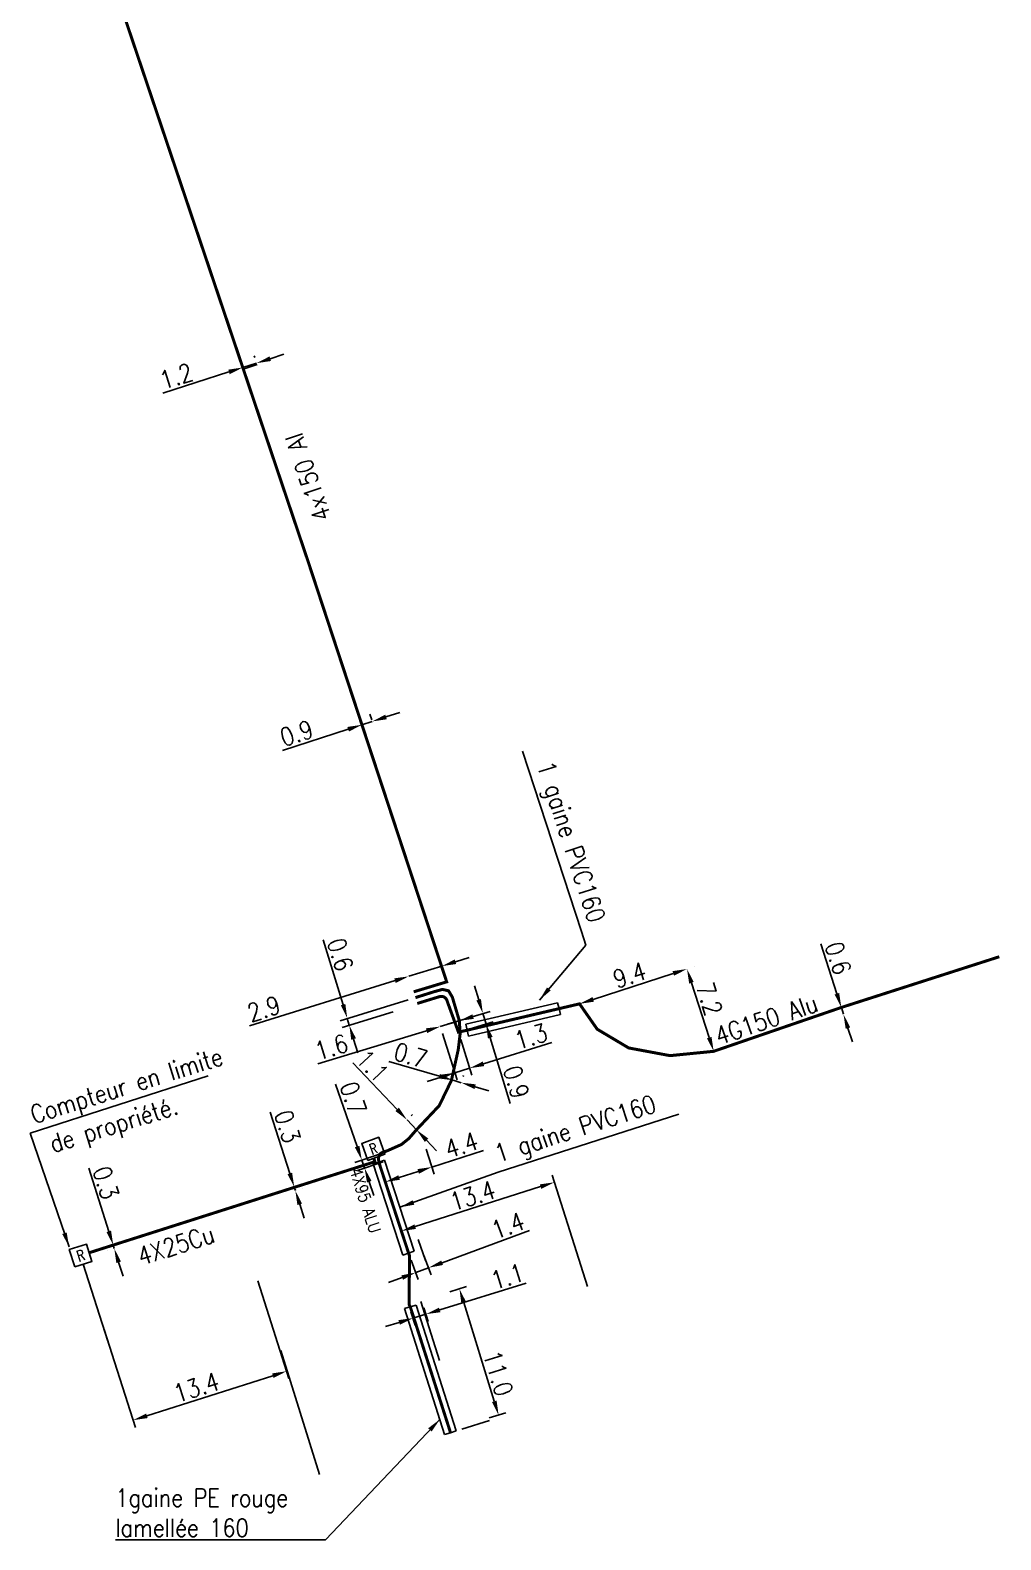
# Model space of a CAD drawing. Header units: millimetres. Extents: x 132000 to 133001, y 131224 to 132001.
# Drawn here: x 132919.4 to 133000.1, y 131329.2 to 131454.8 of the extents above; entities that cross this region are included whole.
import ezdxf
from ezdxf.enums import TextEntityAlignment as Align

# ---------------------------------------------------------------- set-up
doc = ezdxf.new("R2010")
doc.units = ezdxf.units.MM
doc.header["$PDMODE"] = 34
doc.linetypes.add('B_ST_AL', pattern=[2000, 1000, 1000])
doc.linetypes.add('B_ST_CU', pattern=[2000, 1000, 1000])
doc.layers.get('0').update_dxf_attribs({"linetype": 'CONTINUOUS'})
doc.layers.get('DEFPOINTS').update_dxf_attribs({"linetype": 'CONTINUOUS'})
for name, color, linetype in [('B_110', 1, 'CONTINUOUS'), ('B_200', 7, 'CONTINUOUS'), ('B_400', 7, 'CONTINUOUS')]:
    doc.layers.add(name, color=color, linetype=linetype)
doc.styles.add('M_ROMANS', font='ROMANS.shx', dxfattribs={"width": 0.75})
doc.styles.get("Standard").update_dxf_attribs({"font": 'romans.shx', "width": 0.85})
doc.dimstyles.get("Standard").update_dxf_attribs({"dimtxt": 1.5, "dimasz": 1.2, "dimexe": 0.625, "dimexo": 0.625, "dimgap": 0.25, "dimtad": 1, "dimdec": 1, "dimzin": 0, "dimdsep": 46, "dimtxsty": 'Standard', "dimcen": -0.5, "dimadec": 0, "dimazin": 0, "dimtfac": 1, "dimtdec": 1, "dimtmove": 0, "dimatfit": 3, "dimfxl": 1, "dimtolj": 1, "dimtzin": 0, "dimarcsym": 0})

# ---------------------------------------------------------------- blocks, each defined once
blk = doc.blocks.new('*D2')
at = {"layer": 'B_110', "color": 0, "linetype": 'Continuous', "lineweight": -2}
for p, q in [((132955.08, 131372.37), (132953.5, 131371.89)), ((132956.23, 131372.72), (132957.37, 131373.07)), ((132952.35, 131371.54), (132943.3, 131368.79))]:
    blk.add_line(p, q, dxfattribs=at)
at = {"layer": 'B_110', "color": 0, "linetype": 'Continuous'}
for points in [[(132956.17, 131372.91), (132956.28, 131372.53), (132955.08, 131372.37)], [(132952.3, 131371.74), (132952.41, 131371.35), (132953.5, 131371.89)]]:
    blk.add_solid(points, dxfattribs=at)
at = {"layer": 'DEFPOINTS', "color": 0, "linetype": 'Continuous'}
for p in [(132955.08, 131372.37), (132955.08, 131372.37), (132953.5, 131371.89)]:
    blk.add_point(p, dxfattribs=at)
at = {"layer": 'B_110', "color": 0, "linetype": 'Continuous', "insert": (132944.44, 131370.18), "char_height": 1.5, "attachment_point": 5, "rotation": 16.9257}
blk.add_mtext('\\A1;1.6', dxfattribs=at)
blk = doc.blocks.new('*D3')
at = {"layer": 'B_110', "color": 0, "linetype": 'Continuous', "lineweight": -2}
for p, q in [((132949.9, 131365), (132946.23, 131368.86)), ((132951.07, 131364.46), (132951.18, 131364.56)), ((132951.52, 131363.3), (132950.73, 131364.13)), ((132951.86, 131363.62), (132951.98, 131363.73)), ((132952.35, 131362.43), (132953.18, 131361.56))]:
    blk.add_line(p, q, dxfattribs=at)
at = {"layer": 'B_110', "color": 0, "linetype": 'Continuous'}
for points in [[(132950.05, 131365.14), (132949.76, 131364.86), (132950.73, 131364.13)], [(132952.5, 131362.57), (132952.21, 131362.29), (132951.52, 131363.3)]]:
    blk.add_solid(points, dxfattribs=at)
at = {"layer": 'DEFPOINTS', "color": 0, "linetype": 'Continuous'}
for p in [(132950.62, 131364.03), (132951.41, 131363.19), (132951.52, 131363.3)]:
    blk.add_point(p, dxfattribs=at)
at = {"layer": 'B_110', "color": 0, "linetype": 'Continuous', "insert": (132947.86, 131368.6), "char_height": 1.5, "attachment_point": 5, "rotation": 313.5992}
blk.add_mtext('\\A1;1.1', dxfattribs=at)
blk = doc.blocks.new('*D4')
at = {"layer": 'B_110', "color": 0, "linetype": 'Continuous', "lineweight": -2}
for p, q in [((132953.42, 131367.76), (132949.22, 131368.99)), ((132955.24, 131367.22), (132954.57, 131367.42)), ((132954.72, 131367.93), (132954.75, 131368.02)), ((132955.39, 131367.74), (132955.42, 131367.82)), ((132956.39, 131366.88), (132957.54, 131366.55))]:
    blk.add_line(p, q, dxfattribs=at)
at = {"layer": 'B_110', "color": 0, "linetype": 'Continuous'}
for points in [[(132953.47, 131367.95), (132953.36, 131367.57), (132954.57, 131367.42)], [(132956.45, 131367.08), (132956.34, 131366.69), (132955.24, 131367.22)]]:
    blk.add_solid(points, dxfattribs=at)
at = {"layer": 'DEFPOINTS', "color": 0, "linetype": 'Continuous'}
for p in [(132954.54, 131367.33), (132954.57, 131367.42), (132955.22, 131367.14)]:
    blk.add_point(p, dxfattribs=at)
at = {"layer": 'B_110', "color": 0, "linetype": 'Continuous', "insert": (132951.03, 131369.5), "char_height": 1.5, "attachment_point": 5, "rotation": 343.6235}
blk.add_mtext('\\A1;0.7', dxfattribs=at)
blk = doc.blocks.new('*D5')
at = {"layer": 'B_110', "color": 0, "linetype": 'Continuous', "lineweight": -2}
for p, q in [((132946.58, 131361.91), (132944.79, 131367.11)), ((132948.53, 131361.31), (132946.38, 131360.57)), ((132948.75, 131360.64), (132946.61, 131359.91)), ((132947.2, 131360.11), (132946.97, 131360.77)), ((132947.59, 131358.98), (132947.98, 131357.84))]:
    blk.add_line(p, q, dxfattribs=at)
at = {"layer": 'B_110', "color": 0, "linetype": 'Continuous'}
for points in [[(132946.77, 131361.97), (132946.39, 131361.84), (132946.97, 131360.77)], [(132947.78, 131359.04), (132947.4, 131358.91), (132947.2, 131360.11)]]:
    blk.add_solid(points, dxfattribs=at)
at = {"layer": 'DEFPOINTS', "color": 0, "linetype": 'Continuous'}
for p in [(132946.97, 131360.77), (132949.12, 131361.51), (132949.35, 131360.85)]:
    blk.add_point(p, dxfattribs=at)
at = {"layer": 'B_110', "color": 0, "linetype": 'Continuous', "insert": (132946.26, 131365.93), "char_height": 1.5, "attachment_point": 5, "rotation": 288.9821}
blk.add_mtext('\\A1;0.7', dxfattribs=at)
blk = doc.blocks.new('*D6')
at = {"layer": 'B_110', "color": 0, "linetype": 'Continuous', "lineweight": -2}
for p, q in [((132953.65, 131352.24), (132960.91, 131354.93)), ((132951.07, 131352.45), (132951.67, 131350.84)), ((132952.14, 131352.85), (132952.74, 131351.23)), ((132950.33, 131351.01), (132949.2, 131350.59)), ((132951.45, 131351.42), (132952.52, 131351.82))]:
    blk.add_line(p, q, dxfattribs=at)
at = {"layer": 'B_110', "color": 0, "linetype": 'Continuous'}
for points in [[(132953.58, 131352.42), (132953.72, 131352.05), (132952.52, 131351.82)], [(132950.26, 131351.19), (132950.4, 131350.82), (132951.45, 131351.42)]]:
    blk.add_solid(points, dxfattribs=at)
at = {"layer": 'DEFPOINTS', "color": 0, "linetype": 'Continuous'}
for p in [(132951.93, 131353.43), (132950.86, 131353.03), (132951.45, 131351.42)]:
    blk.add_point(p, dxfattribs=at)
at = {"layer": 'B_110', "color": 0, "linetype": 'Continuous', "insert": (132959.13, 131355.33), "char_height": 1.5, "attachment_point": 5, "rotation": 20.3384}
blk.add_mtext('\\A1;1.4', dxfattribs=at)
blk = doc.blocks.new('*D7')
at = {"layer": 'B_110', "color": 0, "linetype": 'Continuous', "lineweight": -2}
for p, q in [((132953.45, 131348.31), (132960.64, 131350.54)), ((132951.06, 131348.16), (132951.41, 131347.03)), ((132952.14, 131348.49), (132952.49, 131347.36)), ((132950.08, 131347.27), (132948.93, 131346.92)), ((132951.22, 131347.63), (132952.3, 131347.96))]:
    blk.add_line(p, q, dxfattribs=at)
at = {"layer": 'B_110', "color": 0, "linetype": 'Continuous'}
for points in [[(132953.39, 131348.5), (132953.51, 131348.12), (132952.3, 131347.96)], [(132950.02, 131347.46), (132950.14, 131347.08), (132951.22, 131347.63)]]:
    blk.add_solid(points, dxfattribs=at)
at = {"layer": 'DEFPOINTS', "color": 0, "linetype": 'Continuous'}
for p in [(132950.87, 131348.75), (132951.96, 131349.09), (132951.22, 131347.63)]:
    blk.add_point(p, dxfattribs=at)
at = {"layer": 'B_110', "color": 0, "linetype": 'Continuous', "insert": (132959.09, 131351.1), "char_height": 1.5, "attachment_point": 5, "rotation": 17.1674}
blk.add_mtext('\\A1;1.1 ', dxfattribs=at)
blk = doc.blocks.new('*D8')
at = {"layer": 'B_110', "color": 0, "linetype": 'Continuous', "lineweight": -2}
for p, q in [((132954.3, 131349.82), (132955.69, 131350.25)), ((132955.45, 131348.92), (132957.99, 131340.71)), ((132957.56, 131339.32), (132958.94, 131339.75))]:
    blk.add_line(p, q, dxfattribs=at)
at = {"layer": 'B_110', "color": 0, "linetype": 'Continuous'}
for points in [[(132955.64, 131348.98), (132955.25, 131348.86), (132955.09, 131350.07)], [(132958.18, 131340.77), (132957.8, 131340.65), (132958.35, 131339.56)]]:
    blk.add_solid(points, dxfattribs=at)
at = {"layer": 'DEFPOINTS', "color": 0, "linetype": 'Continuous'}
for p in [(132953.71, 131349.64), (132958.35, 131339.56), (132956.96, 131339.13)]:
    blk.add_point(p, dxfattribs=at)
at = {"layer": 'B_110', "color": 0, "linetype": 'Continuous', "insert": (132958.31, 131343.04), "char_height": 1.5, "attachment_point": 5, "rotation": 287.2133}
blk.add_mtext('\\A1;11.0', dxfattribs=at)
blk = doc.blocks.new('*D9')
at = {"layer": 'B_110', "color": 0, "linetype": 'Continuous', "lineweight": -2}
for p, q in [((132936.91, 131427.19), (132936.87, 131427.32)), ((132938.06, 131427.56), (132938.02, 131427.69)), ((132939.35, 131427.46), (132940.49, 131427.83)), ((132935.92, 131426.36), (132930.42, 131424.59)), ((132938.21, 131427.09), (132937.06, 131426.73))]:
    blk.add_line(p, q, dxfattribs=at)
at = {"layer": 'B_110', "color": 0, "linetype": 'Continuous'}
for points in [[(132939.29, 131427.65), (132939.41, 131427.27), (132938.21, 131427.09)], [(132935.86, 131426.55), (132935.98, 131426.17), (132937.06, 131426.73)]]:
    blk.add_solid(points, dxfattribs=at)
at = {"layer": 'DEFPOINTS', "color": 0, "linetype": 'Continuous'}
for p in [(132937.11, 131426.6), (132938.21, 131427.09), (132938.25, 131426.97)]:
    blk.add_point(p, dxfattribs=at)
at = {"layer": 'B_110', "color": 0, "linetype": 'Continuous', "insert": (132931.53, 131426), "char_height": 1.5, "attachment_point": 5, "rotation": 17.7835}
blk.add_mtext('\\A1;1.2', dxfattribs=at)
blk = doc.blocks.new('*D23')
at = {"layer": 'B_110', "color": 0, "linetype": 'Continuous', "lineweight": -2}
for p, q in [((132946.93, 131397.13), (132946.78, 131397.6)), ((132947.84, 131397.28), (132946.98, 131397)), ((132947.8, 131397.41), (132947.65, 131397.88)), ((132948.98, 131397.65), (132950.13, 131398.02)), ((132945.83, 131396.63), (132940.38, 131394.87))]:
    blk.add_line(p, q, dxfattribs=at)
at = {"layer": 'B_110', "color": 0, "linetype": 'Continuous'}
for points in [[(132948.92, 131397.84), (132949.05, 131397.46), (132947.84, 131397.28)], [(132945.77, 131396.82), (132945.9, 131396.44), (132946.98, 131397)]]:
    blk.add_solid(points, dxfattribs=at)
at = {"layer": 'DEFPOINTS', "color": 0, "linetype": 'Continuous'}
for p in [(132947.84, 131397.28), (132947.13, 131396.54), (132947.99, 131396.82)]:
    blk.add_point(p, dxfattribs=at)
at = {"layer": 'B_110', "color": 0, "linetype": 'Continuous', "insert": (132941.55, 131396.3), "char_height": 1.5, "attachment_point": 5, "rotation": 17.9136}
blk.add_mtext('\\A1;0.9', dxfattribs=at)
blk = doc.blocks.new('*D28')
at = {"layer": 'B_110', "color": 0, "lineweight": -2}
for p, q in [((132938.31, 131350.74), (132940.9, 131342.61)), ((132925.54, 131346.67), (132928.13, 131338.54)), ((132939.57, 131342.84), (132929.09, 131339.5))]:
    blk.add_line(p, q, dxfattribs=at)
at = {"layer": 'B_110', "color": 0}
for points in [[(132939.51, 131343.03), (132939.63, 131342.65), (132940.71, 131343.21)], [(132929.03, 131339.69), (132929.15, 131339.31), (132927.94, 131339.14)]]:
    blk.add_solid(points, dxfattribs=at)
at = {"layer": 'DEFPOINTS', "color": 0}
for p in [(132938.12, 131351.33), (132925.35, 131347.26), (132927.94, 131339.14)]:
    blk.add_point(p, dxfattribs=at)
at = {"layer": 'B_110', "color": 0, "insert": (132933.21, 131341.87), "char_height": 1.5, "attachment_point": 5, "rotation": 17.6817}
blk.add_mtext('\\A1;13.4', dxfattribs=at)
blk = doc.blocks.new('*D29')
at = {"layer": 'B_110', "color": 0, "lineweight": -2}
for p, q in [((132925.92, 131354.85), (132924.25, 131360.1)), ((132925.69, 131353.52), (132925.69, 131353.51)), ((132925.78, 131353.23), (132925.78, 131353.23)), ((132926.38, 131353.42), (132926.29, 131353.7)), ((132926.74, 131352.28), (132927.11, 131351.13))]:
    blk.add_line(p, q, dxfattribs=at)
at = {"layer": 'B_110', "color": 0}
for points in [[(132926.11, 131354.91), (132925.73, 131354.79), (132926.29, 131353.7)], [(132926.93, 131352.34), (132926.55, 131352.21), (132926.38, 131353.42)]]:
    blk.add_solid(points, dxfattribs=at)
at = {"layer": 'DEFPOINTS', "color": 0}
for p in [(132926.29, 131353.71), (132926.29, 131353.7), (132926.38, 131353.42)]:
    blk.add_point(p, dxfattribs=at)
at = {"layer": 'B_110', "color": 0, "insert": (132925.68, 131358.89), "char_height": 1.5, "attachment_point": 5, "rotation": 287.6862}
blk.add_mtext('\\A1;0.3', dxfattribs=at)
blk = doc.blocks.new('*D30')
at = {"layer": 'B_110', "color": 0, "lineweight": -2}
for p, q in [((132940.98, 131359.67), (132939.35, 131364.78)), ((132941.44, 131358.24), (132941.35, 131358.53)), ((132941.94, 131358.72), (132941.94, 131358.72)), ((132942.03, 131358.43), (132942.03, 131358.43)), ((132941.8, 131357.1), (132942.17, 131355.95))]:
    blk.add_line(p, q, dxfattribs=at)
at = {"layer": 'B_110', "color": 0}
for points in [[(132941.17, 131359.73), (132940.79, 131359.61), (132941.35, 131358.53)], [(132941.99, 131357.16), (132941.61, 131357.04), (132941.44, 131358.24)]]:
    blk.add_solid(points, dxfattribs=at)
at = {"layer": 'DEFPOINTS', "color": 0}
for p in [(132941.35, 131358.53), (132941.35, 131358.53), (132941.44, 131358.24)]:
    blk.add_point(p, dxfattribs=at)
at = {"layer": 'B_110', "color": 0, "insert": (132940.79, 131363.57), "char_height": 1.5, "attachment_point": 5, "rotation": 287.6862}
blk.add_mtext('\\A1;0.3', dxfattribs=at)
blk = doc.blocks.new('B_200_01')
at = {"color": 0, "linetype": 'Continuous', "flags": 128}
blk.add_lwpolyline([(-0.75, -0.75), (-0.75, 0.75), (0.75, 0.75), (0.75, -0.75)], close=True, dxfattribs=at)
at = {"color": 0, "linetype": 'Continuous', "style": 'M_ROMANS', "width": 0.75}
blk.add_text('R', height=0.9, dxfattribs=at).set_placement((0, 0), align=Align.MIDDLE)
at = {"color": 0, "linetype": 'Continuous', "style": 'M_ROMANS', "width": 0.75, "flags": 3}
for tag, p in [('DEF_LEG', (0, -5)), ('DEF_COUP', (0, -7.5)), ('DEF_TYPE', (0, -10))]:
    blk.add_attdef(tag, text='', height=1.2, dxfattribs=at).set_placement(p, align=Align.MIDDLE)
blk = doc.blocks.new('*D62')
at = {"layer": 'B_110', "color": 0, "linetype": 'Continuous', "lineweight": -2}
blk.add_line((132966.22, 131374.15), (132972.88, 131376.31), dxfattribs=at)
at = {"layer": 'B_110', "color": 0, "linetype": 'Continuous'}
for points in [[(132972.82, 131376.5), (132972.94, 131376.12), (132974.02, 131376.68)], [(132966.16, 131374.34), (132966.28, 131373.96), (132965.08, 131373.78)]]:
    blk.add_solid(points, dxfattribs=at)
at = {"layer": 'DEFPOINTS', "color": 0, "linetype": 'Continuous'}
for p in [(132974.02, 131376.68), (132974.02, 131376.68), (132965.08, 131373.78)]:
    blk.add_point(p, dxfattribs=at)
at = {"layer": 'B_110', "color": 0, "linetype": 'Continuous', "insert": (132969.24, 131376.18), "char_height": 1.5, "attachment_point": 5, "rotation": 17.9345}
blk.add_mtext('\\A1;9.4', dxfattribs=at)
blk = doc.blocks.new('*D63')
at = {"layer": 'B_110', "color": 0, "linetype": 'Continuous', "lineweight": -2}
for p, q in [((132974.62, 131376.87), (132974.62, 131376.87)), ((132975.87, 131370.97), (132974.39, 131375.54)), ((132976.83, 131370.02), (132976.83, 131370.02))]:
    blk.add_line(p, q, dxfattribs=at)
at = {"layer": 'B_110', "color": 0, "linetype": 'Continuous'}
for points in [[(132974.58, 131375.6), (132974.2, 131375.47), (132974.02, 131376.68)], [(132976.06, 131371.03), (132975.68, 131370.91), (132976.24, 131369.83)]]:
    blk.add_solid(points, dxfattribs=at)
at = {"layer": 'DEFPOINTS', "color": 0, "linetype": 'Continuous'}
for p in [(132974.02, 131376.68), (132974.02, 131376.68), (132976.24, 131369.83)]:
    blk.add_point(p, dxfattribs=at)
at = {"layer": 'B_110', "color": 0, "linetype": 'Continuous', "insert": (132975.88, 131374.19), "char_height": 1.5, "attachment_point": 5, "rotation": 287.9078}
blk.add_mtext('\\A1;7.2', dxfattribs=at)
blk = doc.blocks.new('*D64')
at = {"layer": 'B_110', "color": 0, "linetype": 'Continuous', "lineweight": -2}
for p, q in [((132986.49, 131374.62), (132985.15, 131378.78)), ((132987.04, 131372.91), (132986.86, 131373.48)), ((132987.41, 131371.76), (132987.78, 131370.62))]:
    blk.add_line(p, q, dxfattribs=at)
at = {"layer": 'B_110', "color": 0, "linetype": 'Continuous'}
for points in [[(132986.68, 131374.68), (132986.3, 131374.56), (132986.86, 131373.48)], [(132987.6, 131371.82), (132987.22, 131371.7), (132987.04, 131372.91)]]:
    blk.add_solid(points, dxfattribs=at)
at = {"layer": 'DEFPOINTS', "color": 0, "linetype": 'Continuous'}
for p in [(132986.86, 131373.48), (132987.04, 131372.91), (132987.04, 131372.91)]:
    blk.add_point(p, dxfattribs=at)
at = {"layer": 'B_110', "color": 0, "linetype": 'Continuous', "insert": (132986.59, 131377.58), "char_height": 1.5, "attachment_point": 5, "rotation": 287.8126}
blk.add_mtext('\\A1;0.6', dxfattribs=at)
blk = doc.blocks.new('*D65')
at = {"layer": 'B_110', "color": 0, "linetype": 'Continuous', "lineweight": -2}
for p, q in [((132953.69, 131371.3), (132954.89, 131367.45)), ((132955.2, 131370.82), (132956.13, 131367.84)), ((132957.09, 131368.79), (132962.77, 131370.56)), ((132954.7, 131368.04), (132955.94, 131368.43)), ((132953.56, 131367.69), (132952.41, 131367.33))]:
    blk.add_line(p, q, dxfattribs=at)
at = {"layer": 'B_110', "color": 0, "linetype": 'Continuous'}
for points in [[(132957.03, 131368.98), (132957.15, 131368.6), (132955.94, 131368.43)], [(132953.5, 131367.88), (132953.62, 131367.5), (132954.7, 131368.04)]]:
    blk.add_solid(points, dxfattribs=at)
at = {"layer": 'DEFPOINTS', "color": 0, "linetype": 'Continuous'}
for p in [(132953.5, 131371.89), (132955.01, 131371.42), (132954.7, 131368.04)]:
    blk.add_point(p, dxfattribs=at)
at = {"layer": 'B_110', "color": 0, "linetype": 'Continuous', "insert": (132961.04, 131371.07), "char_height": 1.5, "attachment_point": 5, "rotation": 17.3292}
blk.add_mtext('\\A1;1.3', dxfattribs=at)
blk = doc.blocks.new('*D66')
at = {"layer": 'B_110', "color": 0, "linetype": 'Continuous', "lineweight": -2}
for p, q in [((132956.69, 131374.12), (132956.34, 131375.27)), ((132954.1, 131372.08), (132957.64, 131373.15)), ((132955.61, 131371.59), (132957.9, 131372.29)), ((132957.04, 131372.97), (132957.3, 131372.11)), ((132957.65, 131370.96), (132959.32, 131365.49))]:
    blk.add_line(p, q, dxfattribs=at)
at = {"layer": 'B_110', "color": 0, "linetype": 'Continuous'}
for points in [[(132956.88, 131374.18), (132956.5, 131374.06), (132957.04, 131372.97)], [(132957.85, 131371.02), (132957.46, 131370.9), (132957.3, 131372.11)]]:
    blk.add_solid(points, dxfattribs=at)
at = {"layer": 'DEFPOINTS', "color": 0, "linetype": 'Continuous'}
for p in [(132957.04, 131372.97), (132953.5, 131371.89), (132955.01, 131371.41)]:
    blk.add_point(p, dxfattribs=at)
at = {"layer": 'B_110', "color": 0, "linetype": 'Continuous', "insert": (132959.82, 131367.27), "char_height": 1.5, "attachment_point": 5, "rotation": 286.9271}
blk.add_mtext('\\A1;0.9', dxfattribs=at)
blk = doc.blocks.new('*D67')
at = {"layer": 'B_110', "color": 0, "linetype": 'Continuous', "lineweight": -2}
for p, q in [((132945.41, 131373.71), (132943.76, 131379.1)), ((132950.83, 131374.12), (132945.16, 131372.38)), ((132949.59, 131373.12), (132945.34, 131371.82)), ((132945.93, 131372), (132945.76, 131372.57)), ((132946.28, 131370.85), (132946.64, 131369.71))]:
    blk.add_line(p, q, dxfattribs=at)
at = {"layer": 'B_110', "color": 0, "linetype": 'Continuous'}
for points in [[(132945.6, 131373.77), (132945.22, 131373.66), (132945.76, 131372.57)], [(132946.48, 131370.91), (132946.09, 131370.79), (132945.93, 131372)]]:
    blk.add_solid(points, dxfattribs=at)
at = {"layer": 'DEFPOINTS', "color": 0, "linetype": 'Continuous'}
for p in [(132950.19, 131373.3), (132951.43, 131374.3), (132945.76, 131372.57)]:
    blk.add_point(p, dxfattribs=at)
at = {"layer": 'B_110', "color": 0, "linetype": 'Continuous', "insert": (132945.18, 131377.88), "char_height": 1.5, "attachment_point": 5, "rotation": 287.0369}
blk.add_mtext('\\A1;0.6', dxfattribs=at)
blk = doc.blocks.new('*D68')
at = {"layer": 'B_110', "color": 0, "linetype": 'Continuous', "lineweight": -2}
for p, q in [((132954.76, 131377.28), (132955.91, 131377.64)), ((132949.73, 131375.71), (132937.63, 131371.94)), ((132953.62, 131376.92), (132950.88, 131376.07))]:
    blk.add_line(p, q, dxfattribs=at)
at = {"layer": 'B_110', "color": 0, "linetype": 'Continuous'}
for points in [[(132954.7, 131377.47), (132954.82, 131377.09), (132953.62, 131376.92)], [(132949.67, 131375.9), (132949.79, 131375.52), (132950.88, 131376.07)]]:
    blk.add_solid(points, dxfattribs=at)
at = {"layer": 'DEFPOINTS', "color": 0, "linetype": 'Continuous'}
for p in [(132950.88, 131376.07), (132953.62, 131376.92), (132953.62, 131376.92)]:
    blk.add_point(p, dxfattribs=at)
at = {"layer": 'B_110', "color": 0, "linetype": 'Continuous', "insert": (132938.82, 131373.36), "char_height": 1.5, "attachment_point": 5, "rotation": 17.323}
blk.add_mtext('\\A1;2.9', dxfattribs=at)
blk = doc.blocks.new('*D69')
at = {"layer": 'B_400', "color": 0, "linetype": 'Continuous', "lineweight": -2}
for p, q in [((132965.75, 131350.25), (132962.8, 131359.53)), ((132951.41, 131355.24), (132961.84, 131358.57)), ((132950.67, 131353.63), (132950.08, 131355.47))]:
    blk.add_line(p, q, dxfattribs=at)
at = {"layer": 'B_400', "color": 0, "linetype": 'Continuous'}
for points in [[(132961.78, 131358.76), (132961.9, 131358.38), (132962.99, 131358.93)], [(132951.35, 131355.43), (132951.47, 131355.05), (132950.27, 131354.88)]]:
    blk.add_solid(points, dxfattribs=at)
at = {"layer": 'DEFPOINTS', "color": 0, "linetype": 'Continuous'}
for p in [(132962.99, 131358.93), (132950.86, 131353.03), (132965.94, 131349.66)]:
    blk.add_point(p, dxfattribs=at)
at = {"layer": 'B_400', "color": 0, "linetype": 'Continuous', "insert": (132956.18, 131357.81), "char_height": 1.5, "attachment_point": 5, "rotation": 17.6817}
blk.add_mtext('\\A1;13.4', dxfattribs=at)
blk = doc.blocks.new('*D70')
at = {"layer": 'B_400', "color": 0, "linetype": 'Continuous', "lineweight": -2}
for p, q in [((132952.33, 131361.69), (132953, 131359.61)), ((132952.8, 131360.2), (132957.1, 131361.58)), ((132948.59, 131360.03), (132949.12, 131358.37)), ((132950.07, 131359.33), (132951.66, 131359.84))]:
    blk.add_line(p, q, dxfattribs=at)
at = {"layer": 'B_400', "color": 0, "linetype": 'Continuous'}
for points in [[(132950.01, 131359.52), (132950.13, 131359.14), (132948.93, 131358.96)], [(132951.6, 131360.03), (132951.72, 131359.65), (132952.8, 131360.2)]]:
    blk.add_solid(points, dxfattribs=at)
at = {"layer": 'DEFPOINTS', "color": 0, "linetype": 'Continuous'}
for p in [(132952.14, 131362.29), (132948.4, 131360.63), (132952.8, 131360.2)]:
    blk.add_point(p, dxfattribs=at)
at = {"layer": 'B_400', "color": 0, "linetype": 'Continuous', "insert": (132955.26, 131362.04), "char_height": 1.5, "attachment_point": 5, "rotation": 17.7537}
blk.add_mtext('\\A1;4.4', dxfattribs=at)

msp = doc.modelspace()

# ---------------------------------------------------------------- linework, layer by layer
at = {"layer": 'B_110'}
for p, q in [((132938.03, 131427.64), (132938.03, 131427.64)), ((132938.25, 131426.97), (132937.11, 131426.6))]:
    msp.add_line(p, q, dxfattribs=at)
at = {"layer": 'B_110', "linetype": 'Continuous'}
for p, q in [((132951.67, 131354.16), (132952.27, 131352.43)), ((132953.44, 131344.11), (132951.87, 131349.02)), ((132955.28, 131338.39), (132957.58, 131339.12))]:
    msp.add_line(p, q, dxfattribs=at)
at = {"layer": 'B_110', "linetype": 'B_ST_AL'}
for p, q in [((132925.85, 131345.72), (132923.8, 131352.13)), ((132943.45, 131334.62), (132940.24, 131344.94))]:
    msp.add_line(p, q, dxfattribs=at)
at = {"layer": 'B_110', "linetype": 'B_ST_AL', "ltscale": 0.25}
msp.add_lwpolyline([(132951.28, 131374.78, 0.25, 0.25, 0), (132954.03, 131375.61, 0.25, 0.25, 0), (132942.52, 131410.53, 0.25, 0.25, 0), (132937.11, 131426.6, 0.25, 0.25, 0), (132926.16, 131459.08, 0.25, 0.25, 0.26497)], format="xyseb", dxfattribs=at)
at = {"layer": 'B_110', "linetype": 'B_ST_AL'}
msp.add_lwpolyline([(133000, 131377.7, 0.25, 0.25, 0), (132986.86, 131373.48, 0.25, 0.25, 0), (132976.24, 131369.83, 0.25, 0.25, 0), (132972.61, 131369.47, 0.25, 0.25, 0), (132972.61, 131369.47, 0.25, 0.25, 0), (132972.61, 131369.47, 0.25, 0.25, 0), (132969.17, 131370.11, 0.25, 0.25, 0), (132966.55, 131371.67, 0.25, 0.25, 0), (132966.55, 131371.67, 0.25, 0.25, 0), (132966.55, 131371.67, 0.25, 0.25, 0), (132966.55, 131371.67, 0.25, 0.25, 0), (132965.08, 131373.78, 0.25, 0.25, 0), (132965.08, 131373.78, 0.25, 0.25, 0), (132955.01, 131371.42, 0.25, 0.25, 0), (132954.06, 131374.03, 0.25, 0.25, 0.428439), (132953.43, 131374.38, 0.25, 0.25, 0), (132951.58, 131373.81, 0, 0, 0)], format="xyseb", dxfattribs=at)
at = {"layer": 'B_110', "linetype": 'B_ST_AL', "const_width": 0.25, "flags": 128}
msp.add_lwpolyline([(132954.35, 131338.09), (132951, 131348.57), (132950.9, 131348.78), (132950.94, 131352.81), (132950.86, 131353.04), (132948.38, 131360.62), (132948.35, 131360.98), (132948.47, 131361.28), (132948.64, 131361.4), (132949.1, 131361.56), (132950.27, 131362.08), (132950.88, 131362.57), (132951.44, 131363.22), (132953.41, 131365.31), (132954.42, 131367.4), (132954.99, 131369.96), (132955.15, 131371.31), (132955.08, 131372.37), (132954.5, 131374.34), (132954.18, 131374.87), (132953.68, 131374.98), (132952.98, 131374.79), (132951.43, 131374.3)], dxfattribs=at)
at = {"layer": 'B_110', "linetype": 'B_ST_CU', "const_width": 0.25, "flags": 128}
msp.add_lwpolyline([(132924.29, 131353.07), (132941.35, 131358.51), (132947.58, 131360.49), (132948.06, 131360.65), (132947.96, 131360.93)], dxfattribs=at)
at = {"layer": 'B_400', "color": 7, "linetype": 'CONTINUOUS'}
for p, q in [((132955.62, 131372.08), (132963.26, 131373.87)), ((132963.26, 131373.87), (132963.38, 131373.38)), ((132963.49, 131372.9), (132963.38, 131373.38)), ((132955.62, 131372.08), (132955.73, 131371.59)), ((132955.85, 131371.1), (132963.49, 131372.9)), ((132955.85, 131371.1), (132955.73, 131371.59)), ((132947.9, 131360.47), (132948.38, 131360.62)), ((132948.85, 131360.78), (132948.38, 131360.62)), ((132948.85, 131360.78), (132951.33, 131353.19)), ((132947.9, 131360.47), (132950.38, 131352.88)), ((132951.33, 131353.19), (132950.86, 131353.03)), ((132950.38, 131352.88), (132950.86, 131353.03)), ((132950.52, 131348.42), (132951, 131348.57)), ((132950.52, 131348.42), (132953.86, 131337.94)), ((132951.48, 131348.72), (132951, 131348.57)), ((132951.48, 131348.72), (132954.82, 131338.24)), ((132953.86, 131337.94), (132954.34, 131338.09)), ((132954.82, 131338.24), (132954.34, 131338.09))]:
    msp.add_line(p, q, dxfattribs=at)

# ---------------------------------------------------------------- block references
at = {"layer": 'B_200'}
for p, rotation in [((132947.93, 131361.72), 20.00000000028491), ((132923.58, 131352.84), 17.68622393796261)]:
    msp.add_blockref('B_200_01', p, dxfattribs=dict(at, rotation=rotation))

# ---------------------------------------------------------------- texts
at = {"layer": 'B_110', "linetype": 'Continuous', "width": 0.85}
msp.add_text('4G150 Alu', height=1.5, rotation=18.9682, dxfattribs=at).set_placement((132976.69, 131370.33))
at = {"layer": 'B_110', "width": 0.85}
for s, rotation, p in [('Compteur en limite', 17.3712, (132919.69, 131363.79)), ('de propriété.', 17.3712, (132921.28, 131361.36)), ('4X25Cu', 17.6862, (132928.62, 131352))]:
    msp.add_text(s, height=1.5, rotation=rotation, dxfattribs=at).set_placement(p)
at = {"layer": 'B_110', "insert": (132943.04, 131413.76), "char_height": 1.5, "width": 10.7657, "attachment_point": 1, "rotation": 109.1397}
msp.add_mtext('4x150 Al', dxfattribs=at)
at = {"layer": 'B_110', "linetype": 'B_ST_AL', "insert": (132946.72, 131360.79), "char_height": 1, "width": 7.043, "attachment_point": 1, "rotation": 287.6817}
msp.add_mtext(' 4X95 ALU', dxfattribs=at)
at = {"layer": 'B_400', "linetype": 'Continuous', "insert": (132967.28, 131380.87), "char_height": 1.5, "width": 20.4024, "attachment_point": 3, "rotation": 288.121}
msp.add_mtext('\\A1;1 gaine PVC160', dxfattribs=at)
at = {"layer": 'B_400', "linetype": 'Continuous', "insert": (132958.47, 131360.08), "char_height": 1.5, "attachment_point": 7, "rotation": 17.8201}
msp.add_mtext('1 gaine PVC160', dxfattribs=at)
at = {"layer": 'B_400', "linetype": 'Continuous', "insert": (132926.47, 131331.43), "char_height": 1.5, "attachment_point": 4}
msp.add_mtext('1gaine PE rouge\\Plamellée 160', dxfattribs=at)

# ---------------------------------------------------------------- dimensions: what is measured, and where the dimension line sits
at = {"layer": 'B_110', "linetype": 'Continuous'}
for base, p1, p2, angle, picture, middle, dimtype in [((132938.21, 131427.09), (132937.11, 131426.6), (132938.25, 131426.97), 17.7835, '*D9', (132931.84, 131425.05), 161), ((132947.84, 131397.28), (132947.13, 131396.54), (132947.99, 131396.82), 17.9136, '*D23', (132941.86, 131395.35), 161), ((132945.76, 131372.57), (132950.19, 131373.3), (132951.43, 131374.3), 287.0369, '*D67', (132944.22, 131377.59), 160), ((132987.04, 131372.91), (132986.86, 131373.48), (132987.04, 131372.91), 107.8126, '*D64', (132985.64, 131377.27), 160), ((132953.62, 131376.92), (132950.88, 131376.07), (132953.62, 131376.92), 17.323, '*D68', (132939.11, 131372.4), 160), ((132974.02, 131376.68), (132965.08, 131373.78), (132974.02, 131376.68), 197.9345, '*D62', (132969.55, 131375.23), 160), ((132974.02, 131376.68), (132976.24, 131369.83), (132974.02, 131376.68), 287.9078, '*D63', (132974.93, 131373.88), 160), ((132957.04, 131372.97), (132955.01, 131371.41), (132953.5, 131371.89), 286.9271, '*D66', (132958.87, 131366.98), 160), ((132955.0782, 131372.3732), (132953.502, 131371.8935), (132955.0782, 131372.3732), 16.9257, '*D2', (132944.7338, 131369.2253), 161), ((132954.7, 131368.04), (132955.01, 131371.42), (132953.5, 131371.89), 17.3292, '*D65', (132961.34, 131370.12), 160), ((132954.57, 131367.42), (132955.22, 131367.14), (132954.54, 131367.33), 163.6235, '*D4', (132950.74, 131368.54), 161), ((132951.523864, 131363.300157), (132950.618504, 131364.026018), (132951.411554, 131363.193209), 313.599179, '*D3', (132947.134678, 131367.909389), 161), ((132946.97, 131360.77), (132949.35, 131360.85), (132949.12, 131361.51), 108.9821, '*D5', (132945.31, 131365.61), 161), ((132958.35, 131339.56), (132953.71, 131349.64), (132956.96, 131339.13), 287.2133, '*D8', (132957.36, 131342.75), 161)]:
    dim = msp.add_linear_dim(base=base, p1=p1, p2=p2, angle=angle, dimstyle='Standard', dxfattribs=at)
    dim.commit()
    dim.dimension.update_dxf_attribs({"geometry": picture, "text_midpoint": middle, "dimtype": dimtype})
at = {"layer": 'B_110'}
for base, p1, p2, angle, picture, middle in [((132941.35, 131358.53), (132941.44, 131358.24), (132941.35, 131358.53), 107.6862, '*D30', (132939.84, 131363.27)), ((132926.29, 131353.7), (132926.38, 131353.42), (132926.29, 131353.71), 107.6862, '*D29', (132924.73, 131358.59)), ((132927.94, 131339.14), (132938.12, 131351.33), (132925.35, 131347.26), 197.6817, '*D28', (132933.52, 131340.91))]:
    dim = msp.add_linear_dim(base=base, p1=p1, p2=p2, angle=angle, dimstyle='Standard', dxfattribs=at)
    dim.commit()
    dim.dimension.update_dxf_attribs({"geometry": picture, "text_midpoint": middle, "dimtype": 161})
at = {"layer": 'B_110', "linetype": 'Continuous'}
for base, p1, p2, angle, text, picture, middle in [((132951.45, 131351.42), (132951.93, 131353.43), (132950.86, 131353.03), 200.3384, '1.4', '*D6', (132959.48, 131354.4)), ((132951.22, 131347.63), (132951.96, 131349.09), (132950.87, 131348.75), 197.1674, '1.1 ', '*D7', (132959.39, 131350.15))]:
    dim = msp.add_linear_dim(base=base, p1=p1, p2=p2, angle=angle, text=text, dimstyle='Standard', dxfattribs=at)
    dim.commit()
    dim.dimension.update_dxf_attribs({"geometry": picture, "text_midpoint": middle, "dimtype": 161})
at = {"layer": 'B_400', "linetype": 'Continuous'}
for base, p1, p2, angle, text, picture, middle in [((132952.8, 131360.2), (132948.4, 131360.63), (132952.14, 131362.29), 197.7537, '4.4', '*D70', (132955.56, 131361.09)), ((132962.99, 131358.93), (132950.86, 131353.03), (132965.94, 131349.66), 197.6817, '13.4', '*D69', (132956.49, 131356.86))]:
    dim = msp.add_linear_dim(base=base, p1=p1, p2=p2, angle=angle, text=text, dimstyle='Standard', dxfattribs=at)
    dim.commit()
    dim.dimension.update_dxf_attribs({"geometry": picture, "text_midpoint": middle, "dimtype": 160})

# ---------------------------------------------------------------- leaders
at = {"layer": 'B_110'}
msp.add_leader([(132922.62, 131353.56), (132919.38, 131363.03), (132934.19, 131367.79)], dimstyle='Standard', dxfattribs=at)
at = {"layer": 'B_400', "linetype": 'Continuous', "annotation_type": 0, "has_hookline": 1, "hookline_direction": 1, "text_width": 15.54, "horizontal_direction": (0.311024, -0.950402, 0)}
msp.add_leader([(132961.75, 131374.1), (132965.61, 131378.66), (132965.24, 131379.81)], dimstyle='Standard', override={"dimgap": 0.25, "dimtad": 1}, dxfattribs=at)
at = {"layer": 'B_400', "linetype": 'Continuous', "annotation_type": 0, "has_hookline": 1, "hookline_direction": 0, "text_width": 15.54, "horizontal_direction": (0.952022, 0.30603, 0)}
msp.add_leader([(132950.14, 131356.85), (132958.31, 131359.77)], dimstyle='Standard', dxfattribs=at)
at = {"layer": 'B_400', "linetype": 'Continuous', "annotation_type": 0, "has_hookline": 1, "hookline_direction": 1, "text_width": 16.03}
msp.add_leader([(132953.46, 131339.2), (132943.95, 131329.18), (132942.75, 131329.18)], dimstyle='Standard', dxfattribs=at)

doc.saveas('drawing.dxf')
